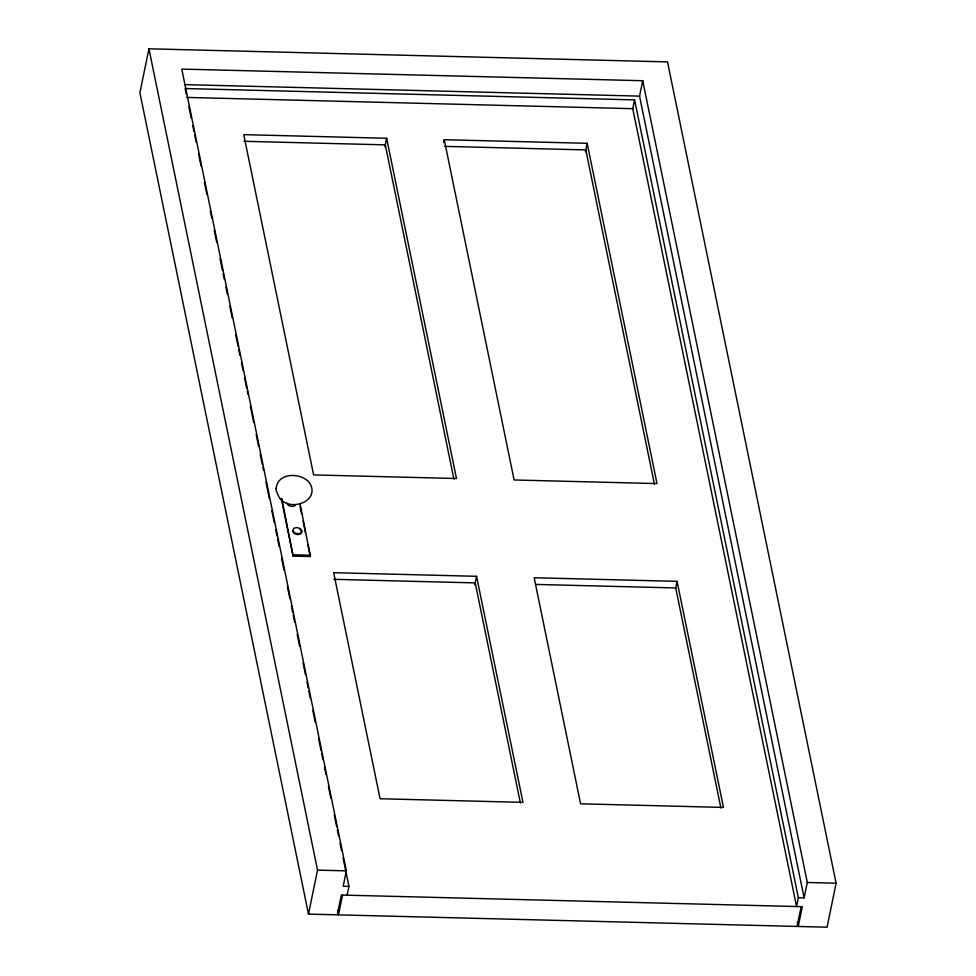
<?xml version="1.0" encoding="UTF-8"?>
<svg xmlns="http://www.w3.org/2000/svg" width="976" height="976" viewBox="0 0 976 976"><rect width="100%" height="100%" fill="white"/><g stroke="black" fill="none" stroke-linecap="round" stroke-linejoin="round"><path stroke-width="1.46" d="M148.938 48.8L139.897 92.781L308.489 914.109L337.293 914.841L341.368 895.041L802.321 906.68L798.246 926.468L827.062 927.2L836.103 883.219L667.511 61.891L148.938 48.8L317.529 870.128L308.489 914.109M300.035 503.506L310.368 556.54L293.093 556.1L281.832 498.638M384.898 146.742L386.642 138.263L243.744 134.651L313.601 474.909L456.487 478.521L386.642 138.263M443.677 142.545L444.263 139.714L587.162 143.313L657.007 483.584L514.108 479.972L444.263 139.714M186.392 94.501L185.159 88.535L634.595 99.881L798.368 897.737L804.126 897.883L807.298 882.487L642.72 80.715L181.768 69.089L346.346 870.848L343.174 886.245L348.944 886.391L347.127 895.187M801.162 906.655L797.099 926.444L338.452 914.866L342.527 895.077M474.812 584.783L476.556 576.304L333.67 572.692L380.067 798.746L522.965 802.357L476.556 576.304M585.417 151.805L587.162 143.313M798.368 897.737L796.562 906.533L632.777 108.678L634.595 99.881M804.126 897.883L639.548 96.112L642.72 80.715M675.624 588.43L677.076 581.354L534.177 577.755L580.586 803.809L723.472 807.42L677.076 581.354M295.118 505.666L292.044 506.507L288.603 505.507L286.798 503.262M184.684 84.631L639.548 96.112M186.404 97.405L632.777 108.678M243.915 141.288L385.288 144.851L453.913 479.143M444.422 146.351L585.795 149.914L654.42 484.206M293.361 554.783L310.649 555.222M333.829 579.329L475.202 582.892L520.391 803.004M535.861 584.429L675.721 587.955L720.898 808.067M317.529 870.128L346.346 870.848M807.298 882.487L836.103 883.219M299.986 529.407L301.791 531.652L300.901 533.835L297.826 534.665L294.374 533.665L292.58 531.42L293.654 528.358L296.728 527.528L300.169 528.528L301.974 530.773L301.084 532.945L298.009 533.787L294.557 532.786L292.751 530.541M797.331 921.991L798.246 926.468M300.059 506.3L301.572 513.693M303.097 521.074L305.525 532.896M307.952 544.718L310.368 556.54M281.259 498.48L293.093 556.1M188.832 106.433L191.284 118.364M192.821 125.819L194.041 131.784M194.651 134.761L196.188 142.215M198.628 154.147L201.08 166.079M204.448 182.488L206.9 194.419M210.267 210.816L211.792 218.282M214.244 230.214L216.696 242.146M220.064 258.542L222.516 270.474M223.126 273.463L224.346 279.429M225.883 286.883L227.408 294.337M229.86 306.269L232.312 318.2M235.68 334.597L238.12 346.529M238.73 349.518L239.962 355.484M241.487 362.938L243.024 370.392M244.549 377.846L246.696 388.289M247.306 391.266L247.916 394.255M250.368 406.187L253.736 422.596M256.188 434.515L258.628 446.447M260.165 453.913L262.312 464.344M262.922 467.333L263.532 470.31M265.984 482.242L269.352 498.651M271.792 510.582L274.244 522.514M275.781 529.968L277.001 535.934M277.611 538.911L279.148 546.365M281.588 558.296L284.04 570.228M287.408 586.637L289.86 598.569M291.385 606.023L292.617 611.989M293.227 614.965L294.752 622.432M297.204 634.363L299.656 646.295M303.024 662.692L305.476 674.623M307.001 682.078L308.221 688.043M308.843 691.032L310.368 698.487M312.82 710.418L315.272 722.35M318.64 738.747L321.08 750.678M321.69 753.667L322.922 759.633M324.447 767.087L325.984 774.541M328.424 786.473L330.876 798.405M334.243 814.814L336.696 826.745M337.306 829.722L338.538 835.688M340.063 843.142L341.588 850.596M343.125 858.063L348.944 886.391M337.537 910.388L338.452 914.866M276.159 488.317L276.062 490.403L279.331 497.76C290.58 513.071 321.592 500.42 309.148 482.278C300.266 472.36 277.794 472.36 276.159 488.317"/></g></svg>
